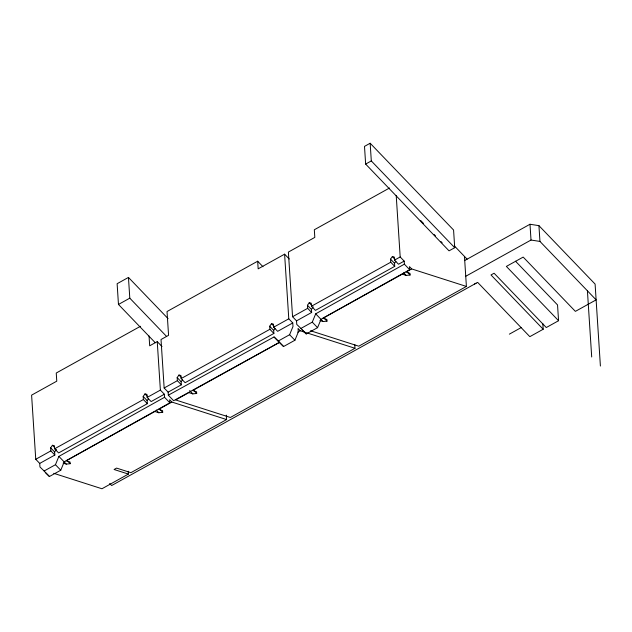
<?xml version="1.0" encoding="UTF-8"?>
<svg xmlns="http://www.w3.org/2000/svg" width="632" height="632" viewBox="0 0 632 632"><rect width="100%" height="100%" fill="white"/><g stroke="black" fill="none" stroke-linecap="round" stroke-linejoin="round"><path stroke-width="0.95" d="M140.423 326.302L56.248 373.022L56.777 381.167L31.6 395.142L35.748 459.282L39.721 463.422L39.958 466.985L44.129 470.998L55.458 464.702L58.887 456.391L164.549 397.291L164.352 394.234L160.378 390.094L157.242 341.612L149.689 345.807L149.049 335.979M45.259 472.499L49.43 476.512L60.759 470.224L64.188 461.905L169.858 402.805L169.66 399.748L171.865 402.047L226.588 419.569L226.296 415.121M168.325 395.19L274.051 336.943L278.278 341.011L289.606 334.723L292.987 326.515L292.758 322.952L288.785 318.812L284.598 254.167L258.164 268.845L257.674 261.214L167.03 311.529L168.57 335.323L161.018 339.518L164.154 388.001L168.128 392.14L168.325 395.19L173.634 400.712L279.352 342.457L283.578 346.526L294.915 340.237L298.296 332.029L298.059 328.466L300.271 330.765L354.994 348.287L354.742 344.487M389.533 188.004L314.317 229.764L314.815 237.395L288.382 252.073L292.561 316.719L296.534 320.858L296.764 324.421L300.935 328.427L312.271 322.138L315.7 313.82L404.369 264.168L404.172 261.103L400.19 256.963L396.225 195.659M302.072 329.936L306.243 333.949L317.572 327.66L321.001 319.334L409.67 269.682L409.473 266.625L411.685 268.924L466.4 286.438L464.457 256.41M39.721 463.422L54.834 455.032L50.852 450.893L50.655 447.843L52.448 445.268L54.431 445.742L54.629 448.799L58.61 452.939L147.359 403.666L147.161 400.617L148.504 398.681M54.834 455.032L54.636 451.983L56.422 449.407M147.359 403.666L143.385 399.535L143.188 396.477L144.973 393.902L146.964 394.384L147.161 397.433L151.135 401.573L164.352 394.234M168.128 392.14L181.352 384.801L177.371 380.662L177.173 377.604L178.967 375.029L180.95 375.511L181.147 378.568L185.129 382.7L273.877 333.435L273.68 330.378L275.023 328.45M181.352 384.801L181.155 381.744L182.49 379.816M273.877 333.435L269.896 329.296L269.698 326.246L271.491 323.671L273.474 324.145L273.672 327.202L277.653 331.342L292.758 322.952M296.534 320.858L311.639 312.469L307.666 308.329L307.468 305.28L309.253 302.704L311.244 303.178L311.442 306.236L315.415 310.375L394.731 266.349L394.534 263.291L395.869 261.364M311.639 312.469L311.442 309.411L313.235 306.844M394.731 266.349L390.75 262.209L390.552 259.152L392.346 256.576L394.329 257.058L394.526 260.108L398.508 264.247L404.172 261.103M168.104 318.67L128.454 277.424L117.125 283.713L118.468 304.45L155.259 342.726M370.162 143.243L364.498 146.387L365.644 164.075L449.052 250.849L454.716 247.705L453.571 230.016L370.162 143.243L371.308 160.931L454.716 247.705M365.644 164.075L371.308 160.931M118.468 304.45L129.797 298.162L128.454 277.424M35.748 459.282L50.852 450.893M54.629 448.799L143.385 399.535M147.161 397.433L160.378 390.094M164.154 388.001L177.371 380.662M181.147 378.568L269.896 329.296M273.672 327.202L288.785 318.812M292.561 316.719L307.666 308.329M311.442 306.236L390.75 262.209M394.526 260.108L400.19 256.963M171.865 402.047L158.648 409.386L162.606 410.658L162.693 412.333L158.83 412.751L154.872 411.487L66.123 460.752L70.073 462.024L70.168 463.698L66.297 464.117L63.137 463.106M279.668 342.204L192.642 390.521L196.591 391.785L196.686 393.467L192.815 393.886L188.857 392.614L175.641 399.953L230.364 417.476L354.994 348.287M297.751 332.163L300.271 330.765M411.685 268.924L406.021 272.068L409.971 273.332L410.065 275.015L406.194 275.426L402.244 274.162L322.928 318.188L326.886 319.452L326.973 321.135L323.11 321.554L319.95 320.543M464.528 260.605L529.995 224.257L538.93 225.648L595.099 284.084L600.4 366.039M465.555 276.382L531.014 240.042L539.949 241.424L596.118 299.868L575.381 311.378L523.185 257.082L506.366 266.412L558.562 320.716L546.285 327.534L494.09 273.229L490.993 274.952L543.188 329.248L529.829 336.666L477.634 282.362L111.643 485.542L109.652 483.472M128.209 471.235L128.391 474.079L101.957 488.757L53.728 473.313M226.588 419.569L130.911 472.681L116.596 468.099L114.084 469.497L128.391 474.079M466.4 286.438L358.771 346.194L310.541 330.749M509.36 334.154L521.131 327.613M474.537 284.013L476.086 283.223M515.514 261.214L557.543 304.94L558.562 320.716M454.321 245.864L467.111 259.167M420.754 220.552L423.424 223.333M434.121 234.464L435.464 235.855M440.812 241.416L442.147 242.807M404.369 264.168L409.67 269.682M392.346 256.576L394.992 259.333M407.466 272.313L410.065 275.015M390.552 259.152L394.534 263.291M403.651 272.779L406.194 275.426M284.598 254.167L289.243 258.994M309.253 302.704L311.908 305.461M324.382 318.433L326.973 321.135M307.468 305.28L311.442 309.411M315.7 313.82L323.11 321.554M257.674 261.214L262.975 266.728M312.271 322.138L317.572 327.66M300.935 328.427L306.243 333.949M289.606 334.723L294.915 340.237M271.491 323.671L274.146 326.428M269.698 326.246L273.68 330.378M278.278 341.011L283.578 346.526M274.051 336.943L279.352 342.457M129.797 298.162L166.587 336.437M157.242 341.612L162.021 346.581M178.967 375.029L181.613 377.794M193.439 390.094L196.686 393.467M177.173 377.604L181.155 381.744M189.64 390.576L192.815 393.886M164.549 397.291L169.858 402.805M144.973 393.902L147.627 396.659M159.446 408.959L162.693 412.333M143.188 396.477L147.161 400.617M156.286 410.105L158.83 412.751M52.448 445.268L54.431 447.338M66.921 460.325L70.168 463.698M50.655 447.843L54.636 451.983M58.887 456.391L66.297 464.117M55.458 464.702L60.759 470.224M44.129 470.998L49.43 476.512M587.42 290.815L591.702 356.985M538.93 225.648L539.949 241.424M542.825 323.679L543.188 329.248M529.995 224.257L531.014 240.042"/></g></svg>
